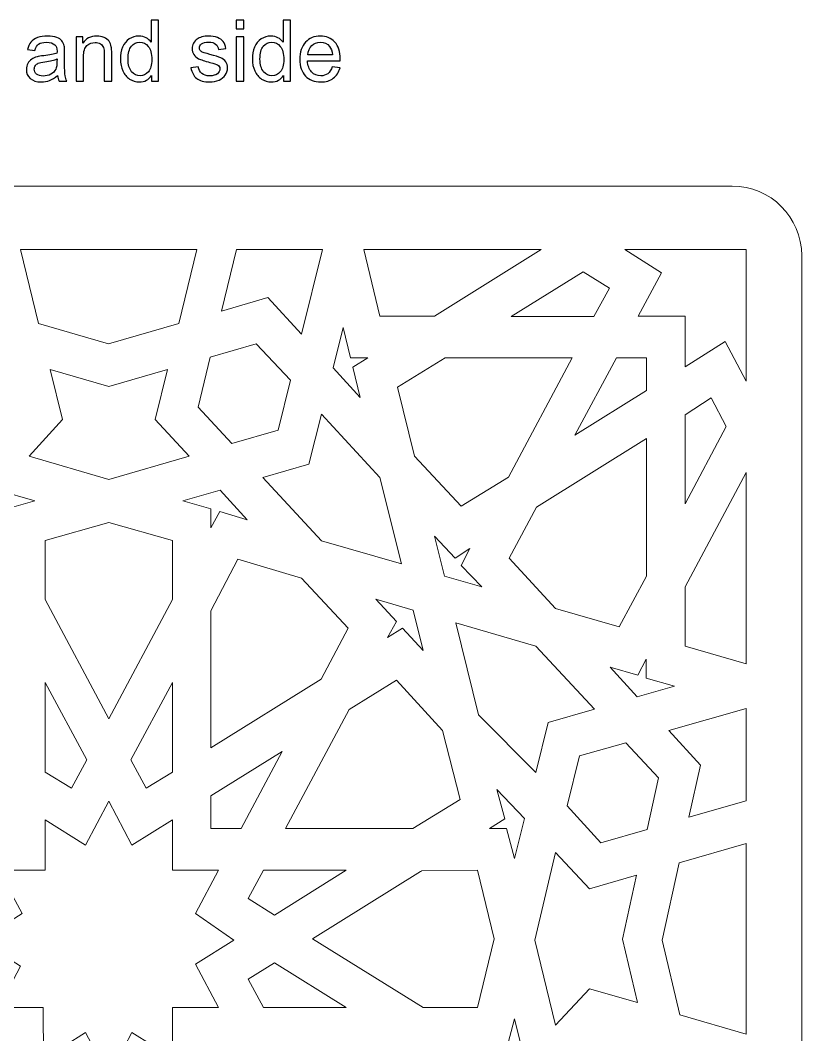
# Model space of a CAD drawing. Header units: centimetres. Extents: x -12.3 to 38.8, y -41.7 to 12.7.
# Drawn here: x 15.21 to 23.02, y 2.57 to 12.7 of the extents above; entities that cross this region are included whole.
import ezdxf

# ---------------------------------------------------------------- set-up
doc = ezdxf.new("R2010")
doc.units = ezdxf.units.CM
doc.header["$MEASUREMENT"] = 0
doc.layers.add('layer 1', color=7, linetype='Continuous')

msp = doc.modelspace()

# ---------------------------------------------------------------- linework, layer by layer
at = {"layer": 'layer 1', "color": 250}
for points, knots in [([(16.5234, 12.09327), (16.5234, 12.09327), (16.5234, 12.14901), (16.5234, 12.14901), (16.5234, 12.14901), (16.49561, 12.10569), (16.45468, 12.08396), (16.40064, 12.08396), (16.40064, 12.08396), (16.36564, 12.08396), (16.33347, 12.09355), (16.30426, 12.11288), (16.30426, 12.11288), (16.27491, 12.13208), (16.25219, 12.15903), (16.23596, 12.19346), (16.23596, 12.19346), (16.21987, 12.22803), (16.21183, 12.26768), (16.21183, 12.31256), (16.21183, 12.31256), (16.21183, 12.3563), (16.21917, 12.39595), (16.2337, 12.43166), (16.2337, 12.43166), (16.24838, 12.46722), (16.27025, 12.49459), (16.29946, 12.5135), (16.29946, 12.5135), (16.32853, 12.53255), (16.36127, 12.54201), (16.39725, 12.54201), (16.39725, 12.54201), (16.42378, 12.54201), (16.44735, 12.53636), (16.46795, 12.52521), (16.46795, 12.52521), (16.48855, 12.51406), (16.50534, 12.49939), (16.51832, 12.48147), (16.51832, 12.48147), (16.51832, 12.48147), (16.51832, 12.69949), (16.51832, 12.69949), (16.51832, 12.69949), (16.51832, 12.69949), (16.59283, 12.69949), (16.59283, 12.69949), (16.59283, 12.69949), (16.59283, 12.69949), (16.59283, 12.09327), (16.59283, 12.09327), (16.59283, 12.09327), (16.59283, 12.09327), (16.5234, 12.09327), (16.5234, 12.09327)], [0, 0, 0, 0, 0.06666667, 0.06666667, 0.06666667, 0.06666667, 0.13333333, 0.13333333, 0.13333333, 0.13333333, 0.2, 0.2, 0.2, 0.2, 0.26666667, 0.26666667, 0.26666667, 0.26666667, 0.33333333, 0.33333333, 0.33333333, 0.33333333, 0.4, 0.4, 0.4, 0.4, 0.46666667, 0.46666667, 0.46666667, 0.46666667, 0.53333333, 0.53333333, 0.53333333, 0.53333333, 0.6, 0.6, 0.6, 0.6, 0.66666667, 0.66666667, 0.66666667, 0.66666667, 0.73333333, 0.73333333, 0.73333333, 0.73333333, 0.8, 0.8, 0.8, 0.8, 0.86666667, 0.86666667, 0.86666667, 0.86666667, 1, 1, 1, 1]), ([(17.36923, 12.61482), (17.36923, 12.61482), (17.36923, 12.69949), (17.36923, 12.69949), (17.36923, 12.69949), (17.36923, 12.69949), (17.44374, 12.69949), (17.44374, 12.69949), (17.44374, 12.69949), (17.44374, 12.69949), (17.44374, 12.61482), (17.44374, 12.61482), (17.44374, 12.61482), (17.44374, 12.61482), (17.36923, 12.61482), (17.36923, 12.61482)], [0, 0, 0, 0, 0.2, 0.2, 0.2, 0.2, 0.4, 0.4, 0.4, 0.4, 0.6, 0.6, 0.6, 0.6, 1, 1, 1, 1]), ([(17.84096, 12.09327), (17.84096, 12.09327), (17.84096, 12.14901), (17.84096, 12.14901), (17.84096, 12.14901), (17.81317, 12.10569), (17.77224, 12.08396), (17.7182, 12.08396), (17.7182, 12.08396), (17.6832, 12.08396), (17.65103, 12.09355), (17.62182, 12.11288), (17.62182, 12.11288), (17.59247, 12.13208), (17.56975, 12.15903), (17.55352, 12.19346), (17.55352, 12.19346), (17.53743, 12.22803), (17.52939, 12.26768), (17.52939, 12.31256), (17.52939, 12.31256), (17.52939, 12.3563), (17.53673, 12.39595), (17.55126, 12.43166), (17.55126, 12.43166), (17.56594, 12.46722), (17.58781, 12.49459), (17.61702, 12.5135), (17.61702, 12.5135), (17.64609, 12.53255), (17.67883, 12.54201), (17.71481, 12.54201), (17.71481, 12.54201), (17.74134, 12.54201), (17.76491, 12.53636), (17.78551, 12.52521), (17.78551, 12.52521), (17.80611, 12.51406), (17.8229, 12.49939), (17.83588, 12.48147), (17.83588, 12.48147), (17.83588, 12.48147), (17.83588, 12.69949), (17.83588, 12.69949), (17.83588, 12.69949), (17.83588, 12.69949), (17.91039, 12.69949), (17.91039, 12.69949), (17.91039, 12.69949), (17.91039, 12.69949), (17.91039, 12.09327), (17.91039, 12.09327), (17.91039, 12.09327), (17.91039, 12.09327), (17.84096, 12.09327), (17.84096, 12.09327)], [0, 0, 0, 0, 0.06666667, 0.06666667, 0.06666667, 0.06666667, 0.13333333, 0.13333333, 0.13333333, 0.13333333, 0.2, 0.2, 0.2, 0.2, 0.26666667, 0.26666667, 0.26666667, 0.26666667, 0.33333333, 0.33333333, 0.33333333, 0.33333333, 0.4, 0.4, 0.4, 0.4, 0.46666667, 0.46666667, 0.46666667, 0.46666667, 0.53333333, 0.53333333, 0.53333333, 0.53333333, 0.6, 0.6, 0.6, 0.6, 0.66666667, 0.66666667, 0.66666667, 0.66666667, 0.73333333, 0.73333333, 0.73333333, 0.73333333, 0.8, 0.8, 0.8, 0.8, 0.86666667, 0.86666667, 0.86666667, 0.86666667, 1, 1, 1, 1]), ([(15.58501, 12.1483), (15.55735, 12.12474), (15.53068, 12.10823), (15.50514, 12.09849), (15.50514, 12.09849), (15.4796, 12.08875), (15.45223, 12.08396), (15.42287, 12.08396), (15.42287, 12.08396), (15.37461, 12.08396), (15.3375, 12.09567), (15.31154, 12.11923), (15.31154, 12.11923), (15.28557, 12.14266), (15.27259, 12.17272), (15.27259, 12.20926), (15.27259, 12.20926), (15.27259, 12.23071), (15.27753, 12.25033), (15.28727, 12.26811), (15.28727, 12.26811), (15.29714, 12.28589), (15.30998, 12.3), (15.32579, 12.31072), (15.32579, 12.31072), (15.34173, 12.32145), (15.35951, 12.32963), (15.37941, 12.33514), (15.37941, 12.33514), (15.39409, 12.33895), (15.41624, 12.34261), (15.44573, 12.34628), (15.44573, 12.34628), (15.50585, 12.35334), (15.5503, 12.36195), (15.57866, 12.37182), (15.57866, 12.37182), (15.57894, 12.38198), (15.57908, 12.38848), (15.57908, 12.39116), (15.57908, 12.39116), (15.57908, 12.42135), (15.57203, 12.44266), (15.55792, 12.45508), (15.55792, 12.45508), (15.53887, 12.47187), (15.5105, 12.4802), (15.47297, 12.4802), (15.47297, 12.4802), (15.43783, 12.4802), (15.41187, 12.47399), (15.39522, 12.46171), (15.39522, 12.46171), (15.37842, 12.44944), (15.36615, 12.4277), (15.3581, 12.39638), (15.3581, 12.39638), (15.3581, 12.39638), (15.28529, 12.40654), (15.28529, 12.40654), (15.28529, 12.40654), (15.29192, 12.43772), (15.30279, 12.46298), (15.31803, 12.48217), (15.31803, 12.48217), (15.33327, 12.50136), (15.35528, 12.51604), (15.38407, 12.52648), (15.38407, 12.52648), (15.41271, 12.53678), (15.44616, 12.54201), (15.48398, 12.54201), (15.48398, 12.54201), (15.52151, 12.54201), (15.55213, 12.53763), (15.5757, 12.52874), (15.5757, 12.52874), (15.59912, 12.51985), (15.61648, 12.50884), (15.62749, 12.49544), (15.62749, 12.49544), (15.63849, 12.48203), (15.64625, 12.4651), (15.65077, 12.44464), (15.65077, 12.44464), (15.65317, 12.43194), (15.65444, 12.40908), (15.65444, 12.3762), (15.65444, 12.3762), (15.65444, 12.3762), (15.65444, 12.27742), (15.65444, 12.27742), (15.65444, 12.27742), (15.65444, 12.20842), (15.65599, 12.16481), (15.65909, 12.14633), (15.65909, 12.14633), (15.66206, 12.12784), (15.66827, 12.1102), (15.6773, 12.09327), (15.6773, 12.09327), (15.6773, 12.09327), (15.5994, 12.09327), (15.5994, 12.09327), (15.5994, 12.09327), (15.59193, 12.10893), (15.58713, 12.12728), (15.58501, 12.1483)], [0, 0, 0, 0, 0.03571429, 0.03571429, 0.03571429, 0.03571429, 0.07142857, 0.07142857, 0.07142857, 0.07142857, 0.10714286, 0.10714286, 0.10714286, 0.10714286, 0.14285714, 0.14285714, 0.14285714, 0.14285714, 0.17857143, 0.17857143, 0.17857143, 0.17857143, 0.21428571, 0.21428571, 0.21428571, 0.21428571, 0.25, 0.25, 0.25, 0.25, 0.28571429, 0.28571429, 0.28571429, 0.28571429, 0.32142857, 0.32142857, 0.32142857, 0.32142857, 0.35714286, 0.35714286, 0.35714286, 0.35714286, 0.39285714, 0.39285714, 0.39285714, 0.39285714, 0.42857143, 0.42857143, 0.42857143, 0.42857143, 0.46428571, 0.46428571, 0.46428571, 0.46428571, 0.5, 0.5, 0.5, 0.5, 0.53571429, 0.53571429, 0.53571429, 0.53571429, 0.57142857, 0.57142857, 0.57142857, 0.57142857, 0.60714286, 0.60714286, 0.60714286, 0.60714286, 0.64285714, 0.64285714, 0.64285714, 0.64285714, 0.67857143, 0.67857143, 0.67857143, 0.67857143, 0.71428571, 0.71428571, 0.71428571, 0.71428571, 0.75, 0.75, 0.75, 0.75, 0.78571429, 0.78571429, 0.78571429, 0.78571429, 0.82142857, 0.82142857, 0.82142857, 0.82142857, 0.85714286, 0.85714286, 0.85714286, 0.85714286, 0.89285714, 0.89285714, 0.89285714, 0.89285714, 0.92857143, 0.92857143, 0.92857143, 0.92857143, 1, 1, 1, 1]), ([(15.76888, 12.09327), (15.76888, 12.09327), (15.76888, 12.53269), (15.76888, 12.53269), (15.76888, 12.53269), (15.76888, 12.53269), (15.83577, 12.53269), (15.83577, 12.53269), (15.83577, 12.53269), (15.83577, 12.53269), (15.83577, 12.47032), (15.83577, 12.47032), (15.83577, 12.47032), (15.86794, 12.51816), (15.91451, 12.54201), (15.97533, 12.54201), (15.97533, 12.54201), (16.00186, 12.54201), (16.02613, 12.53721), (16.04828, 12.52775), (16.04828, 12.52775), (16.07044, 12.5183), (16.08709, 12.50574), (16.09809, 12.49036), (16.09809, 12.49036), (16.1091, 12.47498), (16.11686, 12.45663), (16.12124, 12.43547), (16.12124, 12.43547), (16.12392, 12.42164), (16.12533, 12.39751), (16.12533, 12.36308), (16.12533, 12.36308), (16.12533, 12.36308), (16.12533, 12.09327), (16.12533, 12.09327), (16.12533, 12.09327), (16.12533, 12.09327), (16.05082, 12.09327), (16.05082, 12.09327), (16.05082, 12.09327), (16.05082, 12.09327), (16.05082, 12.36025), (16.05082, 12.36025), (16.05082, 12.36025), (16.05082, 12.39059), (16.048, 12.41331), (16.04221, 12.42827), (16.04221, 12.42827), (16.03643, 12.44323), (16.02613, 12.45522), (16.01145, 12.46425), (16.01145, 12.46425), (15.99678, 12.47314), (15.97942, 12.47766), (15.95966, 12.47766), (15.95966, 12.47766), (15.92805, 12.47766), (15.90082, 12.46764), (15.87782, 12.44746), (15.87782, 12.44746), (15.85482, 12.42742), (15.84339, 12.38918), (15.84339, 12.33302), (15.84339, 12.33302), (15.84339, 12.33302), (15.84339, 12.09327), (15.84339, 12.09327), (15.84339, 12.09327), (15.84339, 12.09327), (15.76888, 12.09327), (15.76888, 12.09327)], [0, 0, 0, 0, 0.05263158, 0.05263158, 0.05263158, 0.05263158, 0.10526316, 0.10526316, 0.10526316, 0.10526316, 0.15789474, 0.15789474, 0.15789474, 0.15789474, 0.21052632, 0.21052632, 0.21052632, 0.21052632, 0.26315789, 0.26315789, 0.26315789, 0.26315789, 0.31578947, 0.31578947, 0.31578947, 0.31578947, 0.36842105, 0.36842105, 0.36842105, 0.36842105, 0.42105263, 0.42105263, 0.42105263, 0.42105263, 0.47368421, 0.47368421, 0.47368421, 0.47368421, 0.52631579, 0.52631579, 0.52631579, 0.52631579, 0.57894737, 0.57894737, 0.57894737, 0.57894737, 0.63157895, 0.63157895, 0.63157895, 0.63157895, 0.68421053, 0.68421053, 0.68421053, 0.68421053, 0.73684211, 0.73684211, 0.73684211, 0.73684211, 0.78947368, 0.78947368, 0.78947368, 0.78947368, 0.84210526, 0.84210526, 0.84210526, 0.84210526, 0.89473684, 0.89473684, 0.89473684, 0.89473684, 1, 1, 1, 1]), ([(16.28803, 12.31242), (16.28803, 12.25625), (16.29988, 12.21434), (16.32373, 12.18654), (16.32373, 12.18654), (16.34744, 12.15875), (16.37552, 12.14492), (16.40783, 12.14492), (16.40783, 12.14492), (16.44043, 12.14492), (16.46809, 12.15818), (16.49095, 12.18471), (16.49095, 12.18471), (16.51367, 12.21124), (16.5251, 12.25174), (16.5251, 12.30621), (16.5251, 12.30621), (16.5251, 12.36604), (16.51353, 12.41007), (16.49024, 12.43815), (16.49024, 12.43815), (16.4671, 12.46623), (16.43846, 12.4802), (16.40445, 12.4802), (16.40445, 12.4802), (16.37129, 12.4802), (16.34363, 12.46679), (16.32133, 12.43984), (16.32133, 12.43984), (16.29918, 12.41289), (16.28803, 12.37041), (16.28803, 12.31242)], [0, 0, 0, 0, 0.11111111, 0.11111111, 0.11111111, 0.11111111, 0.22222222, 0.22222222, 0.22222222, 0.22222222, 0.33333333, 0.33333333, 0.33333333, 0.33333333, 0.44444444, 0.44444444, 0.44444444, 0.44444444, 0.55555556, 0.55555556, 0.55555556, 0.55555556, 0.66666667, 0.66666667, 0.66666667, 0.66666667, 0.77777778, 0.77777778, 0.77777778, 0.77777778, 1, 1, 1, 1]), ([(16.91626, 12.2245), (16.91626, 12.2245), (16.98992, 12.23636), (16.98992, 12.23636), (16.98992, 12.23636), (16.99401, 12.20686), (17.00558, 12.18429), (17.02449, 12.16848), (17.02449, 12.16848), (17.0434, 12.15282), (17.06993, 12.14492), (17.10379, 12.14492), (17.10379, 12.14492), (17.13808, 12.14492), (17.16348, 12.15183), (17.18014, 12.1658), (17.18014, 12.1658), (17.19665, 12.17963), (17.20497, 12.196), (17.20497, 12.21477), (17.20497, 12.21477), (17.20497, 12.23156), (17.19749, 12.24482), (17.18268, 12.25442), (17.18268, 12.25442), (17.17223, 12.26105), (17.14683, 12.26938), (17.10648, 12.27968), (17.10648, 12.27968), (17.05201, 12.29337), (17.01433, 12.30522), (16.99316, 12.31524), (16.99316, 12.31524), (16.97214, 12.3254), (16.95619, 12.33923), (16.94533, 12.35701), (16.94533, 12.35701), (16.93446, 12.37465), (16.92896, 12.39426), (16.92896, 12.41571), (16.92896, 12.41571), (16.92896, 12.43532), (16.93347, 12.45339), (16.94236, 12.47004), (16.94236, 12.47004), (16.95139, 12.48669), (16.96353, 12.50052), (16.97891, 12.51152), (16.97891, 12.51152), (16.99048, 12.51999), (17.00629, 12.52719), (17.02618, 12.53312), (17.02618, 12.53312), (17.04622, 12.53904), (17.06753, 12.54201), (17.09039, 12.54201), (17.09039, 12.54201), (17.12482, 12.54201), (17.15502, 12.53707), (17.18098, 12.52705), (17.18098, 12.52705), (17.20709, 12.51717), (17.22628, 12.50362), (17.2387, 12.48669), (17.2387, 12.48669), (17.25097, 12.46961), (17.25958, 12.4469), (17.26424, 12.41839), (17.26424, 12.41839), (17.26424, 12.41839), (17.19142, 12.40823), (17.19142, 12.40823), (17.19142, 12.40823), (17.18818, 12.43109), (17.17858, 12.44901), (17.16278, 12.46185), (17.16278, 12.46185), (17.14697, 12.47469), (17.12468, 12.48104), (17.09575, 12.48104), (17.09575, 12.48104), (17.06174, 12.48104), (17.03733, 12.4754), (17.0228, 12.46411), (17.0228, 12.46411), (17.00826, 12.45282), (17.00092, 12.43956), (17.00092, 12.42446), (17.00092, 12.42446), (17.00092, 12.41486), (17.00389, 12.40611), (17.00995, 12.39835), (17.00995, 12.39835), (17.01602, 12.39045), (17.02548, 12.38382), (17.03846, 12.3786), (17.03846, 12.3786), (17.04594, 12.37578), (17.06767, 12.36943), (17.10408, 12.35955), (17.10408, 12.35955), (17.15657, 12.34558), (17.19326, 12.33401), (17.21414, 12.32512), (17.21414, 12.32512), (17.23503, 12.31623), (17.2514, 12.3031), (17.26325, 12.28617), (17.26325, 12.28617), (17.27524, 12.2691), (17.28117, 12.24793), (17.28117, 12.22253), (17.28117, 12.22253), (17.28117, 12.19783), (17.27397, 12.17455), (17.25944, 12.15268), (17.25944, 12.15268), (17.24491, 12.13081), (17.22402, 12.11387), (17.19679, 12.10188), (17.19679, 12.10188), (17.16941, 12.08988), (17.13851, 12.08396), (17.10408, 12.08396), (17.10408, 12.08396), (17.04707, 12.08396), (17.00346, 12.09581), (16.97355, 12.11938), (16.97355, 12.11938), (16.94363, 12.14308), (16.92458, 12.17808), (16.91626, 12.2245)], [0, 0, 0, 0, 0.02941176, 0.02941176, 0.02941176, 0.02941176, 0.05882353, 0.05882353, 0.05882353, 0.05882353, 0.08823529, 0.08823529, 0.08823529, 0.08823529, 0.11764706, 0.11764706, 0.11764706, 0.11764706, 0.14705882, 0.14705882, 0.14705882, 0.14705882, 0.17647059, 0.17647059, 0.17647059, 0.17647059, 0.20588235, 0.20588235, 0.20588235, 0.20588235, 0.23529412, 0.23529412, 0.23529412, 0.23529412, 0.26470588, 0.26470588, 0.26470588, 0.26470588, 0.29411765, 0.29411765, 0.29411765, 0.29411765, 0.32352941, 0.32352941, 0.32352941, 0.32352941, 0.35294118, 0.35294118, 0.35294118, 0.35294118, 0.38235294, 0.38235294, 0.38235294, 0.38235294, 0.41176471, 0.41176471, 0.41176471, 0.41176471, 0.44117647, 0.44117647, 0.44117647, 0.44117647, 0.47058824, 0.47058824, 0.47058824, 0.47058824, 0.5, 0.5, 0.5, 0.5, 0.52941176, 0.52941176, 0.52941176, 0.52941176, 0.55882353, 0.55882353, 0.55882353, 0.55882353, 0.58823529, 0.58823529, 0.58823529, 0.58823529, 0.61764706, 0.61764706, 0.61764706, 0.61764706, 0.64705882, 0.64705882, 0.64705882, 0.64705882, 0.67647059, 0.67647059, 0.67647059, 0.67647059, 0.70588235, 0.70588235, 0.70588235, 0.70588235, 0.73529412, 0.73529412, 0.73529412, 0.73529412, 0.76470588, 0.76470588, 0.76470588, 0.76470588, 0.79411765, 0.79411765, 0.79411765, 0.79411765, 0.82352941, 0.82352941, 0.82352941, 0.82352941, 0.85294118, 0.85294118, 0.85294118, 0.85294118, 0.88235294, 0.88235294, 0.88235294, 0.88235294, 0.91176471, 0.91176471, 0.91176471, 0.91176471, 0.94117647, 0.94117647, 0.94117647, 0.94117647, 1, 1, 1, 1]), ([(17.36923, 12.09327), (17.36923, 12.09327), (17.36923, 12.53269), (17.36923, 12.53269), (17.36923, 12.53269), (17.36923, 12.53269), (17.44374, 12.53269), (17.44374, 12.53269), (17.44374, 12.53269), (17.44374, 12.53269), (17.44374, 12.09327), (17.44374, 12.09327), (17.44374, 12.09327), (17.44374, 12.09327), (17.36923, 12.09327), (17.36923, 12.09327)], [0, 0, 0, 0, 0.2, 0.2, 0.2, 0.2, 0.4, 0.4, 0.4, 0.4, 0.6, 0.6, 0.6, 0.6, 1, 1, 1, 1]), ([(17.60559, 12.31242), (17.60559, 12.25625), (17.61744, 12.21434), (17.64129, 12.18654), (17.64129, 12.18654), (17.665, 12.15875), (17.69308, 12.14492), (17.72539, 12.14492), (17.72539, 12.14492), (17.75799, 12.14492), (17.78565, 12.15818), (17.80851, 12.18471), (17.80851, 12.18471), (17.83123, 12.21124), (17.84266, 12.25174), (17.84266, 12.30621), (17.84266, 12.30621), (17.84266, 12.36604), (17.83109, 12.41007), (17.8078, 12.43815), (17.8078, 12.43815), (17.78466, 12.46623), (17.75602, 12.4802), (17.72201, 12.4802), (17.72201, 12.4802), (17.68885, 12.4802), (17.66119, 12.46679), (17.63889, 12.43984), (17.63889, 12.43984), (17.61674, 12.41289), (17.60559, 12.37041), (17.60559, 12.31242)], [0, 0, 0, 0, 0.11111111, 0.11111111, 0.11111111, 0.11111111, 0.22222222, 0.22222222, 0.22222222, 0.22222222, 0.33333333, 0.33333333, 0.33333333, 0.33333333, 0.44444444, 0.44444444, 0.44444444, 0.44444444, 0.55555556, 0.55555556, 0.55555556, 0.55555556, 0.66666667, 0.66666667, 0.66666667, 0.66666667, 0.77777778, 0.77777778, 0.77777778, 0.77777778, 1, 1, 1, 1]), ([(18.32794, 12.23551), (18.32794, 12.23551), (18.40499, 12.22535), (18.40499, 12.22535), (18.40499, 12.22535), (18.39299, 12.18062), (18.37056, 12.14576), (18.33782, 12.12107), (18.33782, 12.12107), (18.30508, 12.09637), (18.26331, 12.08396), (18.21237, 12.08396), (18.21237, 12.08396), (18.14831, 12.08396), (18.09751, 12.10371), (18.05997, 12.14322), (18.05997, 12.14322), (18.02243, 12.18259), (18.00367, 12.23805), (18.00367, 12.30931), (18.00367, 12.30931), (18.00367, 12.38297), (18.02258, 12.44026), (18.06053, 12.4809), (18.06053, 12.4809), (18.09849, 12.52169), (18.14774, 12.54201), (18.20828, 12.54201), (18.20828, 12.54201), (18.26684, 12.54201), (18.31468, 12.52211), (18.35179, 12.48217), (18.35179, 12.48217), (18.3889, 12.44224), (18.40753, 12.38608), (18.40753, 12.31369), (18.40753, 12.31369), (18.40753, 12.30931), (18.40739, 12.30268), (18.40711, 12.29393), (18.40711, 12.29393), (18.40711, 12.29393), (18.07987, 12.29393), (18.07987, 12.29393), (18.07987, 12.29393), (18.08269, 12.24581), (18.09624, 12.20884), (18.12079, 12.1833), (18.12079, 12.1833), (18.1452, 12.15776), (18.17582, 12.14492), (18.21237, 12.14492), (18.21237, 12.14492), (18.23961, 12.14492), (18.26289, 12.15211), (18.28208, 12.16651), (18.28208, 12.16651), (18.30141, 12.1809), (18.31665, 12.2039), (18.32794, 12.23551)], [0, 0, 0, 0, 0.0625, 0.0625, 0.0625, 0.0625, 0.125, 0.125, 0.125, 0.125, 0.1875, 0.1875, 0.1875, 0.1875, 0.25, 0.25, 0.25, 0.25, 0.3125, 0.3125, 0.3125, 0.3125, 0.375, 0.375, 0.375, 0.375, 0.4375, 0.4375, 0.4375, 0.4375, 0.5, 0.5, 0.5, 0.5, 0.5625, 0.5625, 0.5625, 0.5625, 0.625, 0.625, 0.625, 0.625, 0.6875, 0.6875, 0.6875, 0.6875, 0.75, 0.75, 0.75, 0.75, 0.8125, 0.8125, 0.8125, 0.8125, 0.875, 0.875, 0.875, 0.875, 1, 1, 1, 1]), ([(18.0841, 12.35489), (18.0841, 12.35489), (18.32879, 12.35489), (18.32879, 12.35489), (18.32879, 12.35489), (18.32554, 12.39186), (18.31609, 12.41952), (18.30071, 12.43801), (18.30071, 12.43801), (18.27714, 12.46665), (18.24638, 12.48104), (18.2087, 12.48104), (18.2087, 12.48104), (18.17455, 12.48104), (18.14591, 12.46961), (18.12262, 12.44675), (18.12262, 12.44675), (18.09948, 12.42389), (18.08664, 12.39327), (18.0841, 12.35489)], [0, 0, 0, 0, 0.16666667, 0.16666667, 0.16666667, 0.16666667, 0.33333333, 0.33333333, 0.33333333, 0.33333333, 0.5, 0.5, 0.5, 0.5, 0.66666667, 0.66666667, 0.66666667, 0.66666667, 1, 1, 1, 1]), ([(15.57908, 12.3134), (15.55199, 12.3024), (15.51135, 12.29308), (15.45716, 12.28546), (15.45716, 12.28546), (15.4264, 12.28109), (15.40467, 12.27615), (15.39197, 12.27065), (15.39197, 12.27065), (15.37927, 12.26514), (15.36953, 12.2571), (15.36262, 12.24666), (15.36262, 12.24666), (15.3557, 12.23608), (15.35218, 12.22436), (15.35218, 12.21138), (15.35218, 12.21138), (15.35218, 12.19177), (15.35966, 12.17526), (15.37475, 12.16213), (15.37475, 12.16213), (15.38985, 12.14901), (15.41187, 12.14238), (15.4408, 12.14238), (15.4408, 12.14238), (15.46944, 12.14238), (15.49498, 12.14859), (15.51742, 12.16114), (15.51742, 12.16114), (15.53971, 12.17356), (15.55622, 12.19064), (15.56667, 12.21223), (15.56667, 12.21223), (15.57471, 12.22902), (15.57866, 12.25371), (15.57866, 12.28631), (15.57866, 12.28631), (15.57866, 12.28631), (15.57908, 12.3134), (15.57908, 12.3134)], [0, 0, 0, 0, 0.09090909, 0.09090909, 0.09090909, 0.09090909, 0.18181818, 0.18181818, 0.18181818, 0.18181818, 0.27272727, 0.27272727, 0.27272727, 0.27272727, 0.36363636, 0.36363636, 0.36363636, 0.36363636, 0.45454545, 0.45454545, 0.45454545, 0.45454545, 0.54545455, 0.54545455, 0.54545455, 0.54545455, 0.63636364, 0.63636364, 0.63636364, 0.63636364, 0.72727273, 0.72727273, 0.72727273, 0.72727273, 0.81818182, 0.81818182, 0.81818182, 0.81818182, 1, 1, 1, 1])]:
    msp.add_open_spline(points, degree=3, knots=knots, dxfattribs=at)
at = {"layer": 'layer 1', "color": 19, "lineweight": 20}
for points, knots in [([(8.70911, 11.04503), (8.70911, 11.04503), (22.32118, 11.04503), (22.32118, 11.04503), (22.32118, 11.04503), (22.70286, 11.04503), (23.01514, 10.73275), (23.01514, 10.35107), (23.01514, 10.35107), (23.01514, 10.35107), (23.01514, -9.26101), (23.01514, -9.26101), (23.01514, -9.26101), (23.01514, -9.64269), (22.70286, -9.95497), (22.32118, -9.95497), (22.32118, -9.95497), (22.32118, -9.95497), (8.70911, -9.95497), (8.70911, -9.95497), (8.70911, -9.95497), (8.32743, -9.95497), (8.01515, -9.64269), (8.01515, -9.26101), (8.01515, -9.26101), (8.01515, -9.26101), (8.01515, 10.35107), (8.01515, 10.35107), (8.01515, 10.35107), (8.01515, 10.73275), (8.32743, 11.04503), (8.70911, 11.04503)], [0, 0, 0, 0, 0.11111111, 0.11111111, 0.11111111, 0.11111111, 0.22222222, 0.22222222, 0.22222222, 0.22222222, 0.33333333, 0.33333333, 0.33333333, 0.33333333, 0.44444444, 0.44444444, 0.44444444, 0.44444444, 0.55555556, 0.55555556, 0.55555556, 0.55555556, 0.66666667, 0.66666667, 0.66666667, 0.66666667, 0.77777778, 0.77777778, 0.77777778, 0.77777778, 1, 1, 1, 1]), ([(16.97631, 10.4099), (16.97631, 10.4099), (15.21561, 10.4099), (15.21561, 10.4099), (15.21561, 10.4099), (15.21561, 10.4099), (15.3931, 9.67355), (15.3931, 9.67355), (15.3931, 9.67355), (15.3931, 9.67355), (16.09242, 9.47029), (16.09242, 9.47029), (16.09242, 9.47029), (16.09242, 9.47029), (16.79529, 9.67355), (16.79529, 9.67355), (16.79529, 9.67355), (16.79529, 9.67355), (16.97632, 10.4099), (16.97632, 10.4099), (16.97632, 10.4099), (16.97632, 10.4099), (16.97631, 10.4099), (16.97631, 10.4099)], [0, 0, 0, 0, 0.14285714, 0.14285714, 0.14285714, 0.14285714, 0.28571429, 0.28571429, 0.28571429, 0.28571429, 0.42857143, 0.42857143, 0.42857143, 0.42857143, 0.57142857, 0.57142857, 0.57142857, 0.57142857, 0.71428571, 0.71428571, 0.71428571, 0.71428571, 1, 1, 1, 1]), ([(18.2294, 10.4099), (18.2294, 10.4099), (17.37034, 10.4099), (17.37034, 10.4099), (17.37034, 10.4099), (17.37034, 10.4099), (17.22125, 9.79629), (17.22125, 9.79629), (17.22125, 9.79629), (17.22125, 9.79629), (17.68273, 9.93052), (17.68273, 9.93052), (17.68273, 9.93052), (17.68273, 9.93052), (18.01996, 9.56618), (18.01996, 9.56618), (18.01996, 9.56618), (18.01996, 9.56618), (18.2294, 10.40991), (18.2294, 10.40991), (18.2294, 10.40991), (18.2294, 10.40991), (18.2294, 10.4099), (18.2294, 10.4099)], [0, 0, 0, 0, 0.14285714, 0.14285714, 0.14285714, 0.14285714, 0.28571429, 0.28571429, 0.28571429, 0.28571429, 0.42857143, 0.42857143, 0.42857143, 0.42857143, 0.57142857, 0.57142857, 0.57142857, 0.57142857, 0.71428571, 0.71428571, 0.71428571, 0.71428571, 1, 1, 1, 1]), ([(20.41254, 10.4099), (20.41254, 10.4099), (18.64118, 10.4099), (18.64118, 10.4099), (18.64118, 10.4099), (18.64118, 10.4099), (18.80092, 9.74642), (18.80092, 9.74642), (18.80092, 9.74642), (18.80092, 9.74642), (19.34759, 9.74642), (19.34759, 9.74642), (19.34759, 9.74642), (19.34759, 9.74642), (20.41254, 10.4099), (20.41254, 10.4099)], [0, 0, 0, 0, 0.2, 0.2, 0.2, 0.2, 0.4, 0.4, 0.4, 0.4, 0.6, 0.6, 0.6, 0.6, 1, 1, 1, 1]), ([(21.61592, 10.1798), (21.61592, 10.1798), (21.38162, 9.74642), (21.38162, 9.74642), (21.38162, 9.74642), (21.38162, 9.74642), (21.85021, 9.74642), (21.85021, 9.74642), (21.85021, 9.74642), (21.85021, 9.74642), (21.85021, 9.24019), (21.85021, 9.24019), (21.85021, 9.24019), (21.85021, 9.24019), (22.25135, 9.49331), (22.25135, 9.49331), (22.25135, 9.49331), (22.25135, 9.49331), (22.46077, 9.0983), (22.46077, 9.0983), (22.46077, 9.0983), (22.46077, 9.0983), (22.46077, 10.4099), (22.46077, 10.4099), (22.46077, 10.4099), (22.46077, 10.4099), (21.25029, 10.4099), (21.25029, 10.4099), (21.25029, 10.4099), (21.25029, 10.4099), (21.61592, 10.1798), (21.61592, 10.1798)], [0, 0, 0, 0, 0.11111111, 0.11111111, 0.11111111, 0.11111111, 0.22222222, 0.22222222, 0.22222222, 0.22222222, 0.33333333, 0.33333333, 0.33333333, 0.33333333, 0.44444444, 0.44444444, 0.44444444, 0.44444444, 0.55555556, 0.55555556, 0.55555556, 0.55555556, 0.66666667, 0.66666667, 0.66666667, 0.66666667, 0.77777778, 0.77777778, 0.77777778, 0.77777778, 1, 1, 1, 1]), ([(21.09411, 10.02638), (21.09411, 10.02638), (20.93792, 9.74258), (20.93792, 9.74258), (20.93792, 9.74258), (20.93792, 9.74258), (20.11436, 9.74258), (20.11436, 9.74258), (20.11436, 9.74258), (20.11436, 9.74258), (20.83142, 10.18747), (20.83142, 10.18747), (20.83142, 10.18747), (20.83142, 10.18747), (21.09411, 10.02639), (21.09411, 10.02639), (21.09411, 10.02639), (21.09411, 10.02639), (21.09411, 10.02638), (21.09411, 10.02638)], [0, 0, 0, 0, 0.16666667, 0.16666667, 0.16666667, 0.16666667, 0.33333333, 0.33333333, 0.33333333, 0.33333333, 0.5, 0.5, 0.5, 0.5, 0.66666667, 0.66666667, 0.66666667, 0.66666667, 1, 1, 1, 1]), ([(18.43529, 9.63136), (18.43529, 9.63136), (18.3359, 9.22867), (18.3359, 9.22867), (18.3359, 9.22867), (18.3359, 9.22867), (18.60568, 8.93337), (18.60568, 8.93337), (18.60568, 8.93337), (18.60568, 8.93337), (18.53113, 9.23634), (18.53113, 9.23634), (18.53113, 9.23634), (18.53113, 9.23634), (18.68377, 9.32839), (18.68377, 9.32839), (18.68377, 9.32839), (18.68377, 9.32839), (18.50983, 9.32839), (18.50983, 9.32839), (18.50983, 9.32839), (18.50983, 9.32839), (18.43529, 9.63136), (18.43529, 9.63136)], [0, 0, 0, 0, 0.14285714, 0.14285714, 0.14285714, 0.14285714, 0.28571429, 0.28571429, 0.28571429, 0.28571429, 0.42857143, 0.42857143, 0.42857143, 0.42857143, 0.57142857, 0.57142857, 0.57142857, 0.57142857, 0.71428571, 0.71428571, 0.71428571, 0.71428571, 1, 1, 1, 1]), ([(17.10766, 9.33605), (17.10766, 9.33605), (16.98696, 8.83748), (16.98696, 8.83748), (16.98696, 8.83748), (16.98696, 8.83748), (17.32419, 8.47315), (17.32419, 8.47315), (17.32419, 8.47315), (17.32419, 8.47315), (17.78567, 8.60737), (17.78567, 8.60737), (17.78567, 8.60737), (17.78567, 8.60737), (17.9099, 9.10594), (17.9099, 9.10594), (17.9099, 9.10594), (17.9099, 9.10594), (17.56912, 9.47027), (17.56912, 9.47027), (17.56912, 9.47027), (17.56912, 9.47027), (17.10766, 9.33604), (17.10766, 9.33604), (17.10766, 9.33604), (17.10766, 9.33604), (17.10766, 9.33605), (17.10766, 9.33605)], [0, 0, 0, 0, 0.125, 0.125, 0.125, 0.125, 0.25, 0.25, 0.25, 0.25, 0.375, 0.375, 0.375, 0.375, 0.5, 0.5, 0.5, 0.5, 0.625, 0.625, 0.625, 0.625, 0.75, 0.75, 0.75, 0.75, 1, 1, 1, 1]), ([(19.1488, 8.34659), (19.1488, 8.34659), (19.61382, 7.84802), (19.61382, 7.84802), (19.61382, 7.84802), (19.61382, 7.84802), (20.08595, 8.1395), (20.08595, 8.1395), (20.08595, 8.1395), (20.08595, 8.1395), (20.72136, 9.32839), (20.72136, 9.32839), (20.72136, 9.32839), (20.72136, 9.32839), (19.45408, 9.32839), (19.45408, 9.32839), (19.45408, 9.32839), (19.45408, 9.32839), (18.97841, 9.03692), (18.97841, 9.03692), (18.97841, 9.03692), (18.97841, 9.03692), (19.1488, 8.34659), (19.1488, 8.34659)], [0, 0, 0, 0, 0.14285714, 0.14285714, 0.14285714, 0.14285714, 0.28571429, 0.28571429, 0.28571429, 0.28571429, 0.42857143, 0.42857143, 0.42857143, 0.42857143, 0.57142857, 0.57142857, 0.57142857, 0.57142857, 0.71428571, 0.71428571, 0.71428571, 0.71428571, 1, 1, 1, 1]), ([(21.16509, 9.32839), (21.16509, 9.32839), (20.74977, 8.55753), (20.74977, 8.55753), (20.74977, 8.55753), (20.74977, 8.55753), (21.46683, 9.00241), (21.46683, 9.00241), (21.46683, 9.00241), (21.46683, 9.00241), (21.46683, 9.3284), (21.46683, 9.3284), (21.46683, 9.3284), (21.46683, 9.3284), (21.16509, 9.32838), (21.16509, 9.32838), (21.16509, 9.32838), (21.16509, 9.32838), (21.16509, 9.32839), (21.16509, 9.32839)], [0, 0, 0, 0, 0.16666667, 0.16666667, 0.16666667, 0.16666667, 0.33333333, 0.33333333, 0.33333333, 0.33333333, 0.5, 0.5, 0.5, 0.5, 0.66666667, 0.66666667, 0.66666667, 0.66666667, 1, 1, 1, 1]), ([(15.51023, 9.21334), (15.51023, 9.21334), (16.09595, 9.04459), (16.09595, 9.04459), (16.09595, 9.04459), (16.09595, 9.04459), (16.68166, 9.21334), (16.68166, 9.21334), (16.68166, 9.21334), (16.68166, 9.21334), (16.55743, 8.71477), (16.55743, 8.71477), (16.55743, 8.71477), (16.55743, 8.71477), (16.89821, 8.34659), (16.89821, 8.34659), (16.89821, 8.34659), (16.89821, 8.34659), (16.09595, 8.11649), (16.09595, 8.11649), (16.09595, 8.11649), (16.09595, 8.11649), (15.30078, 8.34659), (15.30078, 8.34659), (15.30078, 8.34659), (15.30078, 8.34659), (15.63447, 8.71477), (15.63447, 8.71477), (15.63447, 8.71477), (15.63447, 8.71477), (15.51023, 9.21334), (15.51023, 9.21334), (15.51023, 9.21334), (15.51023, 9.21334), (15.51023, 9.21334), (15.51023, 9.21334)], [0, 0, 0, 0, 0.1, 0.1, 0.1, 0.1, 0.2, 0.2, 0.2, 0.2, 0.3, 0.3, 0.3, 0.3, 0.4, 0.4, 0.4, 0.4, 0.5, 0.5, 0.5, 0.5, 0.6, 0.6, 0.6, 0.6, 0.7, 0.7, 0.7, 0.7, 0.8, 0.8, 0.8, 0.8, 1, 1, 1, 1]), ([(21.85021, 8.76079), (21.85021, 8.76079), (21.85021, 7.87105), (21.85021, 7.87105), (21.85021, 7.87105), (21.85021, 7.87105), (22.262, 8.64574), (22.262, 8.64574), (22.262, 8.64574), (22.262, 8.64574), (22.10936, 8.92954), (22.10936, 8.92954), (22.10936, 8.92954), (22.10936, 8.92954), (21.85022, 8.76078), (21.85022, 8.76078), (21.85022, 8.76078), (21.85022, 8.76078), (21.85021, 8.76079), (21.85021, 8.76079)], [0, 0, 0, 0, 0.16666667, 0.16666667, 0.16666667, 0.16666667, 0.33333333, 0.33333333, 0.33333333, 0.33333333, 0.5, 0.5, 0.5, 0.5, 0.66666667, 0.66666667, 0.66666667, 0.66666667, 1, 1, 1, 1]), ([(18.80092, 8.13567), (18.80092, 8.13567), (19.01747, 7.27277), (19.01747, 7.27277), (19.01747, 7.27277), (19.01747, 7.27277), (18.21876, 7.50288), (18.21876, 7.50288), (18.21876, 7.50288), (18.21876, 7.50288), (17.63304, 8.13567), (17.63304, 8.13567), (17.63304, 8.13567), (17.63304, 8.13567), (18.09452, 8.26989), (18.09452, 8.26989), (18.09452, 8.26989), (18.09452, 8.26989), (18.21876, 8.76846), (18.21876, 8.76846), (18.21876, 8.76846), (18.21876, 8.76846), (18.80092, 8.13567), (18.80092, 8.13567)], [0, 0, 0, 0, 0.14285714, 0.14285714, 0.14285714, 0.14285714, 0.28571429, 0.28571429, 0.28571429, 0.28571429, 0.42857143, 0.42857143, 0.42857143, 0.42857143, 0.57142857, 0.57142857, 0.57142857, 0.57142857, 0.71428571, 0.71428571, 0.71428571, 0.71428571, 1, 1, 1, 1]), ([(20.55808, 6.82789), (20.55808, 6.82789), (21.1935, 6.6438), (21.1935, 6.6438), (21.1935, 6.6438), (21.1935, 6.6438), (21.46683, 7.15004), (21.46683, 7.15004), (21.46683, 7.15004), (21.46683, 7.15004), (21.46683, 8.52301), (21.46683, 8.52301), (21.46683, 8.52301), (21.46683, 8.52301), (20.36638, 7.84036), (20.36638, 7.84036), (20.36638, 7.84036), (20.36638, 7.84036), (20.09305, 7.33029), (20.09305, 7.33029), (20.09305, 7.33029), (20.09305, 7.33029), (20.55808, 6.82789), (20.55808, 6.82789)], [0, 0, 0, 0, 0.14285714, 0.14285714, 0.14285714, 0.14285714, 0.28571429, 0.28571429, 0.28571429, 0.28571429, 0.42857143, 0.42857143, 0.42857143, 0.42857143, 0.57142857, 0.57142857, 0.57142857, 0.57142857, 0.71428571, 0.71428571, 0.71428571, 0.71428571, 1, 1, 1, 1]), ([(21.85021, 6.45205), (21.85021, 6.45205), (22.46077, 6.27563), (22.46077, 6.27563), (22.46077, 6.27563), (22.46077, 6.27563), (22.46077, 8.18551), (22.46077, 8.18551), (22.46077, 8.18551), (22.46077, 8.18551), (21.85021, 7.04265), (21.85021, 7.04265), (21.85021, 7.04265), (21.85021, 7.04265), (21.85021, 6.45205), (21.85021, 6.45205)], [0, 0, 0, 0, 0.2, 0.2, 0.2, 0.2, 0.4, 0.4, 0.4, 0.4, 0.6, 0.6, 0.6, 0.6, 1, 1, 1, 1]), ([(15.35759, 7.90172), (15.35759, 7.90172), (15.07716, 7.82118), (15.07716, 7.82118), (15.07716, 7.82118), (15.07716, 7.82118), (15.07716, 7.63326), (15.07716, 7.63326), (15.07716, 7.63326), (15.07716, 7.63326), (14.99197, 7.79434), (14.99197, 7.79434), (14.99197, 7.79434), (14.99197, 7.79434), (14.71508, 7.7138), (14.71508, 7.7138), (14.71508, 7.7138), (14.71508, 7.7138), (14.98486, 8.0091), (14.98486, 8.0091), (14.98486, 8.0091), (14.98486, 8.0091), (15.3576, 7.90171), (15.3576, 7.90171), (15.3576, 7.90171), (15.3576, 7.90171), (15.35759, 7.90172), (15.35759, 7.90172)], [0, 0, 0, 0, 0.125, 0.125, 0.125, 0.125, 0.25, 0.25, 0.25, 0.25, 0.375, 0.375, 0.375, 0.375, 0.5, 0.5, 0.5, 0.5, 0.625, 0.625, 0.625, 0.625, 0.75, 0.75, 0.75, 0.75, 1, 1, 1, 1]), ([(16.83432, 7.90172), (16.83432, 7.90172), (17.20705, 8.00909), (17.20705, 8.00909), (17.20705, 8.00909), (17.20705, 8.00909), (17.47683, 7.7138), (17.47683, 7.7138), (17.47683, 7.7138), (17.47683, 7.7138), (17.20349, 7.79433), (17.20349, 7.79433), (17.20349, 7.79433), (17.20349, 7.79433), (17.11474, 7.63325), (17.11474, 7.63325), (17.11474, 7.63325), (17.11474, 7.63325), (17.11475, 7.82119), (17.11475, 7.82119), (17.11475, 7.82119), (17.11475, 7.82119), (16.83431, 7.90173), (16.83431, 7.90173), (16.83431, 7.90173), (16.83431, 7.90173), (16.83432, 7.90172), (16.83432, 7.90172)], [0, 0, 0, 0, 0.125, 0.125, 0.125, 0.125, 0.25, 0.25, 0.25, 0.25, 0.375, 0.375, 0.375, 0.375, 0.5, 0.5, 0.5, 0.5, 0.625, 0.625, 0.625, 0.625, 0.75, 0.75, 0.75, 0.75, 1, 1, 1, 1]), ([(15.46053, 7.50671), (15.46053, 7.50671), (15.46053, 6.9161), (15.46053, 6.9161), (15.46053, 6.9161), (15.46053, 6.9161), (16.09595, 5.72721), (16.09595, 5.72721), (16.09595, 5.72721), (16.09595, 5.72721), (16.73136, 6.9161), (16.73136, 6.9161), (16.73136, 6.9161), (16.73136, 6.9161), (16.73137, 7.50671), (16.73137, 7.50671), (16.73137, 7.50671), (16.73137, 7.50671), (16.09595, 7.68697), (16.09595, 7.68697), (16.09595, 7.68697), (16.09595, 7.68697), (15.46053, 7.50671), (15.46053, 7.50671)], [0, 0, 0, 0, 0.14285714, 0.14285714, 0.14285714, 0.14285714, 0.28571429, 0.28571429, 0.28571429, 0.28571429, 0.42857143, 0.42857143, 0.42857143, 0.42857143, 0.57142857, 0.57142857, 0.57142857, 0.57142857, 0.71428571, 0.71428571, 0.71428571, 0.71428571, 1, 1, 1, 1]), ([(19.61382, 7.25742), (19.61382, 7.25742), (19.70257, 7.42617), (19.70257, 7.42617), (19.70257, 7.42617), (19.70257, 7.42617), (19.55347, 7.33029), (19.55347, 7.33029), (19.55347, 7.33029), (19.55347, 7.33029), (19.34758, 7.54889), (19.34758, 7.54889), (19.34758, 7.54889), (19.34758, 7.54889), (19.44697, 7.15003), (19.44697, 7.15003), (19.44697, 7.15003), (19.44697, 7.15003), (19.8197, 7.04265), (19.8197, 7.04265), (19.8197, 7.04265), (19.8197, 7.04265), (19.61381, 7.25742), (19.61381, 7.25742), (19.61381, 7.25742), (19.61381, 7.25742), (19.61382, 7.25742), (19.61382, 7.25742)], [0, 0, 0, 0, 0.125, 0.125, 0.125, 0.125, 0.25, 0.25, 0.25, 0.25, 0.375, 0.375, 0.375, 0.375, 0.5, 0.5, 0.5, 0.5, 0.625, 0.625, 0.625, 0.625, 0.75, 0.75, 0.75, 0.75, 1, 1, 1, 1]), ([(18.01996, 7.13086), (18.01996, 7.13086), (17.38454, 7.31878), (17.38454, 7.31878), (17.38454, 7.31878), (17.38454, 7.31878), (17.11476, 6.80488), (17.11476, 6.80488), (17.11476, 6.80488), (17.11476, 6.80488), (17.11476, 5.43574), (17.11476, 5.43574), (17.11476, 5.43574), (17.11476, 5.43574), (18.21521, 6.12223), (18.21521, 6.12223), (18.21521, 6.12223), (18.21521, 6.12223), (18.48499, 6.6323), (18.48499, 6.6323), (18.48499, 6.6323), (18.48499, 6.6323), (18.01996, 7.13085), (18.01996, 7.13085), (18.01996, 7.13085), (18.01996, 7.13085), (18.01996, 7.13086), (18.01996, 7.13086)], [0, 0, 0, 0, 0.125, 0.125, 0.125, 0.125, 0.25, 0.25, 0.25, 0.25, 0.375, 0.375, 0.375, 0.375, 0.5, 0.5, 0.5, 0.5, 0.625, 0.625, 0.625, 0.625, 0.75, 0.75, 0.75, 0.75, 1, 1, 1, 1]), ([(18.96776, 6.6975), (18.96776, 6.6975), (18.87901, 6.53642), (18.87901, 6.53642), (18.87901, 6.53642), (18.87901, 6.53642), (19.02811, 6.6323), (19.02811, 6.6323), (19.02811, 6.6323), (19.02811, 6.6323), (19.234, 6.40986), (19.234, 6.40986), (19.234, 6.40986), (19.234, 6.40986), (19.13461, 6.81255), (19.13461, 6.81255), (19.13461, 6.81255), (19.13461, 6.81255), (18.76188, 6.91992), (18.76188, 6.91992), (18.76188, 6.91992), (18.76188, 6.91992), (18.96776, 6.6975), (18.96776, 6.6975), (18.96776, 6.6975), (18.96776, 6.6975), (18.96776, 6.6975), (18.96776, 6.6975)], [0, 0, 0, 0, 0.125, 0.125, 0.125, 0.125, 0.25, 0.25, 0.25, 0.25, 0.375, 0.375, 0.375, 0.375, 0.5, 0.5, 0.5, 0.5, 0.625, 0.625, 0.625, 0.625, 0.75, 0.75, 0.75, 0.75, 1, 1, 1, 1]), ([(19.56059, 6.68598), (19.56059, 6.68598), (19.78777, 5.76555), (19.78777, 5.76555), (19.78777, 5.76555), (19.78777, 5.76555), (20.3593, 5.19027), (20.3593, 5.19027), (20.3593, 5.19027), (20.3593, 5.19027), (20.48354, 5.68884), (20.48354, 5.68884), (20.48354, 5.68884), (20.48354, 5.68884), (20.94502, 5.82307), (20.94502, 5.82307), (20.94502, 5.82307), (20.94502, 5.82307), (20.3593, 6.45204), (20.3593, 6.45204), (20.3593, 6.45204), (20.3593, 6.45204), (19.5606, 6.68598), (19.5606, 6.68598), (19.5606, 6.68598), (19.5606, 6.68598), (19.56059, 6.68598), (19.56059, 6.68598)], [0, 0, 0, 0, 0.125, 0.125, 0.125, 0.125, 0.25, 0.25, 0.25, 0.25, 0.375, 0.375, 0.375, 0.375, 0.5, 0.5, 0.5, 0.5, 0.625, 0.625, 0.625, 0.625, 0.75, 0.75, 0.75, 0.75, 1, 1, 1, 1]), ([(21.37098, 5.94582), (21.37098, 5.94582), (21.74371, 6.05319), (21.74371, 6.05319), (21.74371, 6.05319), (21.74371, 6.05319), (21.46328, 6.13373), (21.46328, 6.13373), (21.46328, 6.13373), (21.46328, 6.13373), (21.46328, 6.32165), (21.46328, 6.32165), (21.46328, 6.32165), (21.46328, 6.32165), (21.37809, 6.16057), (21.37809, 6.16057), (21.37809, 6.16057), (21.37809, 6.16057), (21.10119, 6.24111), (21.10119, 6.24111), (21.10119, 6.24111), (21.10119, 6.24111), (21.37099, 5.94582), (21.37099, 5.94582), (21.37099, 5.94582), (21.37099, 5.94582), (21.37098, 5.94582), (21.37098, 5.94582)], [0, 0, 0, 0, 0.125, 0.125, 0.125, 0.125, 0.25, 0.25, 0.25, 0.25, 0.375, 0.375, 0.375, 0.375, 0.5, 0.5, 0.5, 0.5, 0.625, 0.625, 0.625, 0.625, 0.75, 0.75, 0.75, 0.75, 1, 1, 1, 1]), ([(15.72323, 5.03305), (15.72323, 5.03305), (15.46054, 5.19413), (15.46054, 5.19413), (15.46054, 5.19413), (15.46054, 5.19413), (15.46054, 6.08771), (15.46054, 6.08771), (15.46054, 6.08771), (15.46054, 6.08771), (15.87588, 5.31685), (15.87588, 5.31685), (15.87588, 5.31685), (15.87588, 5.31685), (15.72324, 5.03305), (15.72324, 5.03305), (15.72324, 5.03305), (15.72324, 5.03305), (15.72323, 5.03305), (15.72323, 5.03305)], [0, 0, 0, 0, 0.16666667, 0.16666667, 0.16666667, 0.16666667, 0.33333333, 0.33333333, 0.33333333, 0.33333333, 0.5, 0.5, 0.5, 0.5, 0.66666667, 0.66666667, 0.66666667, 0.66666667, 1, 1, 1, 1]), ([(16.73138, 5.19412), (16.73138, 5.19412), (16.73138, 6.08771), (16.73138, 6.08771), (16.73138, 6.08771), (16.73138, 6.08771), (16.31605, 5.31685), (16.31605, 5.31685), (16.31605, 5.31685), (16.31605, 5.31685), (16.46869, 5.03306), (16.46869, 5.03306), (16.46869, 5.03306), (16.46869, 5.03306), (16.73138, 5.19412), (16.73138, 5.19412)], [0, 0, 0, 0, 0.2, 0.2, 0.2, 0.2, 0.4, 0.4, 0.4, 0.4, 0.6, 0.6, 0.6, 0.6, 1, 1, 1, 1]), ([(18.49563, 5.81925), (18.49563, 5.81925), (17.86022, 4.63036), (17.86022, 4.63036), (17.86022, 4.63036), (17.86022, 4.63036), (19.13104, 4.63036), (19.13104, 4.63036), (19.13104, 4.63036), (19.13104, 4.63036), (19.60317, 4.92182), (19.60317, 4.92182), (19.60317, 4.92182), (19.60317, 4.92182), (19.42922, 5.60831), (19.42922, 5.60831), (19.42922, 5.60831), (19.42922, 5.60831), (18.96774, 6.11071), (18.96774, 6.11071), (18.96774, 6.11071), (18.96774, 6.11071), (18.49563, 5.81925), (18.49563, 5.81925), (18.49563, 5.81925), (18.49563, 5.81925), (18.49563, 5.81925), (18.49563, 5.81925)], [0, 0, 0, 0, 0.125, 0.125, 0.125, 0.125, 0.25, 0.25, 0.25, 0.25, 0.375, 0.375, 0.375, 0.375, 0.5, 0.5, 0.5, 0.5, 0.625, 0.625, 0.625, 0.625, 0.75, 0.75, 0.75, 0.75, 1, 1, 1, 1]), ([(21.88926, 4.74541), (21.88926, 4.74541), (22.46077, 4.90649), (22.46077, 4.90649), (22.46077, 4.90649), (22.46077, 4.90649), (22.46077, 5.83076), (22.46077, 5.83076), (22.46077, 5.83076), (22.46077, 5.83076), (21.68692, 5.60833), (21.68692, 5.60833), (21.68692, 5.60833), (21.68692, 5.60833), (22.00285, 5.26315), (22.00285, 5.26315), (22.00285, 5.26315), (22.00285, 5.26315), (21.88926, 4.7454), (21.88926, 4.7454), (21.88926, 4.7454), (21.88926, 4.7454), (21.88926, 4.74541), (21.88926, 4.74541)], [0, 0, 0, 0, 0.14285714, 0.14285714, 0.14285714, 0.14285714, 0.28571429, 0.28571429, 0.28571429, 0.28571429, 0.42857143, 0.42857143, 0.42857143, 0.42857143, 0.57142857, 0.57142857, 0.57142857, 0.57142857, 0.71428571, 0.71428571, 0.71428571, 0.71428571, 1, 1, 1, 1]), ([(21.58398, 5.1366), (21.58398, 5.1366), (21.25739, 5.48559), (21.25739, 5.48559), (21.25739, 5.48559), (21.25739, 5.48559), (20.79591, 5.3552), (20.79591, 5.3552), (20.79591, 5.3552), (20.79591, 5.3552), (20.67166, 4.85663), (20.67166, 4.85663), (20.67166, 4.85663), (20.67166, 4.85663), (21.00889, 4.48846), (21.00889, 4.48846), (21.00889, 4.48846), (21.00889, 4.48846), (21.47037, 4.62269), (21.47037, 4.62269), (21.47037, 4.62269), (21.47037, 4.62269), (21.58398, 5.13661), (21.58398, 5.13661), (21.58398, 5.13661), (21.58398, 5.13661), (21.58398, 5.1366), (21.58398, 5.1366)], [0, 0, 0, 0, 0.125, 0.125, 0.125, 0.125, 0.25, 0.25, 0.25, 0.25, 0.375, 0.375, 0.375, 0.375, 0.5, 0.5, 0.5, 0.5, 0.625, 0.625, 0.625, 0.625, 0.75, 0.75, 0.75, 0.75, 1, 1, 1, 1]), ([(17.82826, 5.40122), (17.82826, 5.40122), (17.11475, 4.95634), (17.11475, 4.95634), (17.11475, 4.95634), (17.11475, 4.95634), (17.11475, 4.63035), (17.11475, 4.63035), (17.11475, 4.63035), (17.11475, 4.63035), (17.41648, 4.63037), (17.41648, 4.63037), (17.41648, 4.63037), (17.41648, 4.63037), (17.82826, 5.40123), (17.82826, 5.40123), (17.82826, 5.40123), (17.82826, 5.40123), (17.82826, 5.40122), (17.82826, 5.40122)], [0, 0, 0, 0, 0.16666667, 0.16666667, 0.16666667, 0.16666667, 0.33333333, 0.33333333, 0.33333333, 0.33333333, 0.5, 0.5, 0.5, 0.5, 0.66666667, 0.66666667, 0.66666667, 0.66666667, 1, 1, 1, 1]), ([(20.24569, 4.73007), (20.24569, 4.73007), (19.97235, 5.02154), (19.97235, 5.02154), (19.97235, 5.02154), (19.97235, 5.02154), (20.05045, 4.72624), (20.05045, 4.72624), (20.05045, 4.72624), (20.05045, 4.72624), (19.89781, 4.63035), (19.89781, 4.63035), (19.89781, 4.63035), (19.89781, 4.63035), (20.0682, 4.63037), (20.0682, 4.63037), (20.0682, 4.63037), (20.0682, 4.63037), (20.14629, 4.33122), (20.14629, 4.33122), (20.14629, 4.33122), (20.14629, 4.33122), (20.24568, 4.73008), (20.24568, 4.73008), (20.24568, 4.73008), (20.24568, 4.73008), (20.24569, 4.73007), (20.24569, 4.73007)], [0, 0, 0, 0, 0.125, 0.125, 0.125, 0.125, 0.25, 0.25, 0.25, 0.25, 0.375, 0.375, 0.375, 0.375, 0.5, 0.5, 0.5, 0.5, 0.625, 0.625, 0.625, 0.625, 0.75, 0.75, 0.75, 0.75, 1, 1, 1, 1]), ([(15.46053, 4.21617), (15.46053, 4.21617), (15.46053, 4.71857), (15.46053, 4.71857), (15.46053, 4.71857), (15.46053, 4.71857), (15.86167, 4.46544), (15.86167, 4.46544), (15.86167, 4.46544), (15.86167, 4.46544), (16.09597, 4.90266), (16.09597, 4.90266), (16.09597, 4.90266), (16.09597, 4.90266), (16.32671, 4.46544), (16.32671, 4.46544), (16.32671, 4.46544), (16.32671, 4.46544), (16.7314, 4.71857), (16.7314, 4.71857), (16.7314, 4.71857), (16.7314, 4.71857), (16.73138, 4.21617), (16.73138, 4.21617), (16.73138, 4.21617), (16.73138, 4.21617), (17.19286, 4.21617), (17.19286, 4.21617), (17.19286, 4.21617), (17.19286, 4.21617), (16.96212, 3.78281), (16.96212, 3.78281), (16.96212, 3.78281), (16.96212, 3.78281), (17.34551, 3.51819), (17.34551, 3.51819), (17.34551, 3.51819), (17.34551, 3.51819), (16.96212, 3.27657), (16.96212, 3.27657), (16.96212, 3.27657), (16.96212, 3.27657), (17.19286, 2.8432), (17.19286, 2.8432), (17.19286, 2.8432), (17.19286, 2.8432), (16.73138, 2.8432), (16.73138, 2.8432), (16.73138, 2.8432), (16.73138, 2.8432), (16.73138, 2.3408), (16.73138, 2.3408), (16.73138, 2.3408), (16.73138, 2.3408), (16.32669, 2.59392), (16.32669, 2.59392), (16.32669, 2.59392), (16.32669, 2.59392), (16.09596, 2.15671), (16.09596, 2.15671), (16.09596, 2.15671), (16.09596, 2.15671), (15.86166, 2.59392), (15.86166, 2.59392), (15.86166, 2.59392), (15.86166, 2.59392), (15.44278, 2.3293), (15.44278, 2.3293), (15.44278, 2.3293), (15.44278, 2.3293), (15.43924, 2.84321), (15.43924, 2.84321), (15.43924, 2.84321), (15.43924, 2.84321), (14.99553, 2.8432), (14.99553, 2.8432), (14.99553, 2.8432), (14.99553, 2.8432), (15.21562, 3.25739), (15.21562, 3.25739), (15.21562, 3.25739), (15.21562, 3.25739), (14.80739, 3.5182), (14.80739, 3.5182), (14.80739, 3.5182), (14.80739, 3.5182), (15.22981, 3.78282), (15.22981, 3.78282), (15.22981, 3.78282), (15.22981, 3.78282), (14.99553, 4.21618), (14.99553, 4.21618), (14.99553, 4.21618), (14.99553, 4.21618), (15.46056, 4.21618), (15.46056, 4.21618), (15.46056, 4.21618), (15.46056, 4.21618), (15.46053, 4.21617), (15.46053, 4.21617)], [0, 0, 0, 0, 0.03846154, 0.03846154, 0.03846154, 0.03846154, 0.07692308, 0.07692308, 0.07692308, 0.07692308, 0.11538462, 0.11538462, 0.11538462, 0.11538462, 0.15384615, 0.15384615, 0.15384615, 0.15384615, 0.19230769, 0.19230769, 0.19230769, 0.19230769, 0.23076923, 0.23076923, 0.23076923, 0.23076923, 0.26923077, 0.26923077, 0.26923077, 0.26923077, 0.30769231, 0.30769231, 0.30769231, 0.30769231, 0.34615385, 0.34615385, 0.34615385, 0.34615385, 0.38461538, 0.38461538, 0.38461538, 0.38461538, 0.42307692, 0.42307692, 0.42307692, 0.42307692, 0.46153846, 0.46153846, 0.46153846, 0.46153846, 0.5, 0.5, 0.5, 0.5, 0.53846154, 0.53846154, 0.53846154, 0.53846154, 0.57692308, 0.57692308, 0.57692308, 0.57692308, 0.61538462, 0.61538462, 0.61538462, 0.61538462, 0.65384615, 0.65384615, 0.65384615, 0.65384615, 0.69230769, 0.69230769, 0.69230769, 0.69230769, 0.73076923, 0.73076923, 0.73076923, 0.73076923, 0.76923077, 0.76923077, 0.76923077, 0.76923077, 0.80769231, 0.80769231, 0.80769231, 0.80769231, 0.84615385, 0.84615385, 0.84615385, 0.84615385, 0.88461538, 0.88461538, 0.88461538, 0.88461538, 0.92307692, 0.92307692, 0.92307692, 0.92307692, 1, 1, 1, 1]), ([(21.78987, 4.28903), (21.78987, 4.28903), (21.62303, 3.51818), (21.62303, 3.51818), (21.62303, 3.51818), (21.62303, 3.51818), (21.79697, 2.77032), (21.79697, 2.77032), (21.79697, 2.77032), (21.79697, 2.77032), (22.46078, 2.57857), (22.46078, 2.57857), (22.46078, 2.57857), (22.46078, 2.57857), (22.46078, 4.48078), (22.46078, 4.48078), (22.46078, 4.48078), (22.46078, 4.48078), (21.78986, 4.28903), (21.78986, 4.28903), (21.78986, 4.28903), (21.78986, 4.28903), (21.78987, 4.28903), (21.78987, 4.28903)], [0, 0, 0, 0, 0.14285714, 0.14285714, 0.14285714, 0.14285714, 0.28571429, 0.28571429, 0.28571429, 0.28571429, 0.42857143, 0.42857143, 0.42857143, 0.42857143, 0.57142857, 0.57142857, 0.57142857, 0.57142857, 0.71428571, 0.71428571, 0.71428571, 0.71428571, 1, 1, 1, 1]), ([(20.89531, 4.02824), (20.89531, 4.02824), (20.55808, 4.39257), (20.55808, 4.39257), (20.55808, 4.39257), (20.55808, 4.39257), (20.34865, 3.51816), (20.34865, 3.51816), (20.34865, 3.51816), (20.34865, 3.51816), (20.55808, 2.66676), (20.55808, 2.66676), (20.55808, 2.66676), (20.55808, 2.66676), (20.89531, 3.03109), (20.89531, 3.03109), (20.89531, 3.03109), (20.89531, 3.03109), (21.37454, 2.89303), (21.37454, 2.89303), (21.37454, 2.89303), (21.37454, 2.89303), (21.22545, 3.52582), (21.22545, 3.52582), (21.22545, 3.52582), (21.22545, 3.52582), (21.3639, 4.16628), (21.3639, 4.16628), (21.3639, 4.16628), (21.3639, 4.16628), (20.89532, 4.02825), (20.89532, 4.02825), (20.89532, 4.02825), (20.89532, 4.02825), (20.89531, 4.02824), (20.89531, 4.02824)], [0, 0, 0, 0, 0.1, 0.1, 0.1, 0.1, 0.2, 0.2, 0.2, 0.2, 0.3, 0.3, 0.3, 0.3, 0.4, 0.4, 0.4, 0.4, 0.5, 0.5, 0.5, 0.5, 0.6, 0.6, 0.6, 0.6, 0.7, 0.7, 0.7, 0.7, 0.8, 0.8, 0.8, 0.8, 1, 1, 1, 1]), ([(17.64012, 4.21617), (17.64012, 4.21617), (18.46723, 4.21617), (18.46723, 4.21617), (18.46723, 4.21617), (18.46723, 4.21617), (17.75017, 3.76747), (17.75017, 3.76747), (17.75017, 3.76747), (17.75017, 3.76747), (17.48748, 3.93238), (17.48748, 3.93238), (17.48748, 3.93238), (17.48748, 3.93238), (17.64012, 4.21617), (17.64012, 4.21617)], [0, 0, 0, 0, 0.2, 0.2, 0.2, 0.2, 0.4, 0.4, 0.4, 0.4, 0.6, 0.6, 0.6, 0.6, 1, 1, 1, 1]), ([(19.22334, 4.21233), (19.22334, 4.21233), (19.77711, 4.21616), (19.77711, 4.21616), (19.77711, 4.21616), (19.77711, 4.21616), (19.94395, 3.52968), (19.94395, 3.52968), (19.94395, 3.52968), (19.94395, 3.52968), (19.77711, 2.8432), (19.77711, 2.8432), (19.77711, 2.8432), (19.77711, 2.8432), (19.23399, 2.84318), (19.23399, 2.84318), (19.23399, 2.84318), (19.23399, 2.84318), (18.13, 3.52966), (18.13, 3.52966), (18.13, 3.52966), (18.13, 3.52966), (19.20914, 4.20081), (19.20914, 4.20081), (19.20914, 4.20081), (19.21623, 4.20464), (19.21979, 4.20849), (19.22333, 4.21232), (19.22333, 4.21232), (19.22333, 4.21232), (19.22334, 4.21233), (19.22334, 4.21233)], [0, 0, 0, 0, 0.11111111, 0.11111111, 0.11111111, 0.11111111, 0.22222222, 0.22222222, 0.22222222, 0.22222222, 0.33333333, 0.33333333, 0.33333333, 0.33333333, 0.44444444, 0.44444444, 0.44444444, 0.44444444, 0.55555556, 0.55555556, 0.55555556, 0.55555556, 0.66666667, 0.66666667, 0.66666667, 0.66666667, 0.77777778, 0.77777778, 0.77777778, 0.77777778, 1, 1, 1, 1]), ([(17.64012, 2.84319), (17.64012, 2.84319), (18.46723, 2.84319), (18.46723, 2.84319), (18.46723, 2.84319), (18.46723, 2.84319), (17.75017, 3.29189), (17.75017, 3.29189), (17.75017, 3.29189), (17.75017, 3.29189), (17.48748, 3.12698), (17.48748, 3.12698), (17.48748, 3.12698), (17.48748, 3.12698), (17.64012, 2.84319), (17.64012, 2.84319)], [0, 0, 0, 0, 0.2, 0.2, 0.2, 0.2, 0.4, 0.4, 0.4, 0.4, 0.6, 0.6, 0.6, 0.6, 1, 1, 1, 1]), ([(19.92621, 2.429), (19.92621, 2.429), (20.04335, 2.33311), (20.04335, 2.33311), (20.04335, 2.33311), (20.04335, 2.33311), (19.96881, 2.03397), (19.96881, 2.03397), (19.96881, 2.03397), (19.96881, 2.03397), (20.2457, 2.32928), (20.2457, 2.32928), (20.2457, 2.32928), (20.2457, 2.32928), (20.1463, 2.73196), (20.1463, 2.73196), (20.1463, 2.73196), (20.1463, 2.73196), (20.06821, 2.42899), (20.06821, 2.42899), (20.06821, 2.42899), (20.06821, 2.42899), (19.9262, 2.42901), (19.9262, 2.42901), (19.9262, 2.42901), (19.9262, 2.42901), (19.92621, 2.429), (19.92621, 2.429)], [0, 0, 0, 0, 0.125, 0.125, 0.125, 0.125, 0.25, 0.25, 0.25, 0.25, 0.375, 0.375, 0.375, 0.375, 0.5, 0.5, 0.5, 0.5, 0.625, 0.625, 0.625, 0.625, 0.75, 0.75, 0.75, 0.75, 1, 1, 1, 1])]:
    msp.add_open_spline(points, degree=3, knots=knots, dxfattribs=at)

doc.saveas('drawing.dxf')
